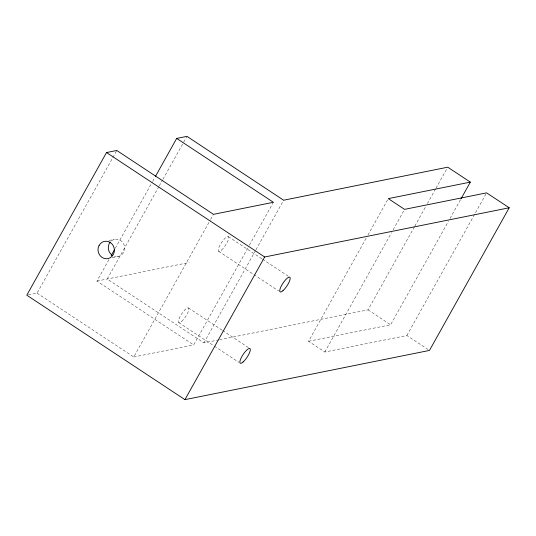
<?xml version="1.0" encoding="UTF-8"?>
<svg xmlns="http://www.w3.org/2000/svg" width="536" height="536" viewBox="0 0 536 536"><rect width="100%" height="100%" fill="white"/><g stroke="black" fill="none" stroke-linecap="round" stroke-linejoin="round"><path stroke-width="0.4" stroke-dasharray="2.68 2.01" d="M28.381 294.88L37.058 293.132L116.781 150.475M247.753 248.135L193.65 344.936L96.956 281.078L109.163 259.243M115.26 248.322L152.278 182.093M152.686 181.362L154.716 177.724M158.877 186.575L107.213 279.008L203.908 342.873L218.681 339.898M159.279 185.851L162.535 180.029M162.944 179.299L183.279 142.911M183.687 142.181L186.535 137.089M37.058 293.132L133.752 356.989L210.226 220.162M210.628 219.432L213.475 214.34M249.381 245.227L273.38 202.286M203.908 342.873L255.572 250.439M255.974 249.709L283.638 200.223M428.103 349.526L406.884 335.509L324.823 352.025L308.562 341.278L366.323 237.93M367.944 235.016L388.285 198.628M324.823 352.025L391.535 232.658M393.163 229.75L404.553 209.368M219.499 339.737L368.024 309.848L414.395 226.875M414.804 226.145L425.785 206.494M427.413 203.586L435.547 189.027M435.956 188.297L447.346 167.922M308.562 341.278L390.617 324.769L448.377 221.415M450.005 218.507L460.578 199.58M406.884 335.509L486.608 192.86M108.875 240.476L114.403 239.364M112.198 257.736L118.51 256.469M96.956 281.078L189.275 262.499M133.752 356.989L193.65 344.936M368.024 309.848L390.617 324.769M228.336 236.631L261.856 258.767M262.553 259.23L288.388 276.295M218.655 251.317L278.707 290.981M188.471 307.959L221.991 330.096M222.688 330.558L248.53 347.623M178.79 322.645L213.71 345.707M214.407 346.169L238.848 362.309M111.24 240.992A8.797 8.167 78.6 0 1 124.466 246.332A8.797 8.167 78.6 0 1 114.275 256.302M221.502 250.084A8.797 2.405 -56.6 0 0 228.698 237.22A8.797 2.405 -56.6 0 0 220.289 244.617A8.797 2.405 -56.6 0 0 221.502 250.084M181.637 321.412A8.797 2.405 -56.6 0 0 188.833 308.542A8.797 2.405 -56.6 0 0 180.431 315.945A8.797 2.405 -56.6 0 0 181.637 321.412"/><path stroke-width="0.8" d="M155.534 176.27L176.686 138.422L273.38 202.286L213.475 214.34L116.781 150.475L106.523 152.539L26.8 295.195L184.947 399.642L429.477 350.43L509.2 207.78L486.608 192.86L404.553 209.368L388.285 198.628L470.34 182.113L460.987 198.856M111.193 255.605L114.449 249.776M184.947 399.642L264.67 256.992L509.2 207.78M176.686 138.422L186.943 136.358L283.638 200.223L447.748 167.192L470.34 182.113M106.523 152.539L264.67 256.992M112.305 255.344A8.797 8.167 78.6 0 1 110.228 242.031M282.954 290.673A8.797 2.405 -56.6 0 0 290.144 277.802A8.797 2.405 -56.6 0 0 281.742 285.206A8.797 2.405 -56.6 0 0 282.954 290.673M243.089 362.001A8.797 2.405 -56.6 0 0 250.285 349.13A8.797 2.405 -56.6 0 0 241.877 356.534A8.797 2.405 -56.6 0 0 243.089 362.001M99.14 245.321A8.797 8.167 78.6 0 0 106.135 258.747A8.797 8.167 78.6 0 0 113.324 245.877A8.797 8.167 78.6 0 0 99.14 245.321"/></g></svg>
